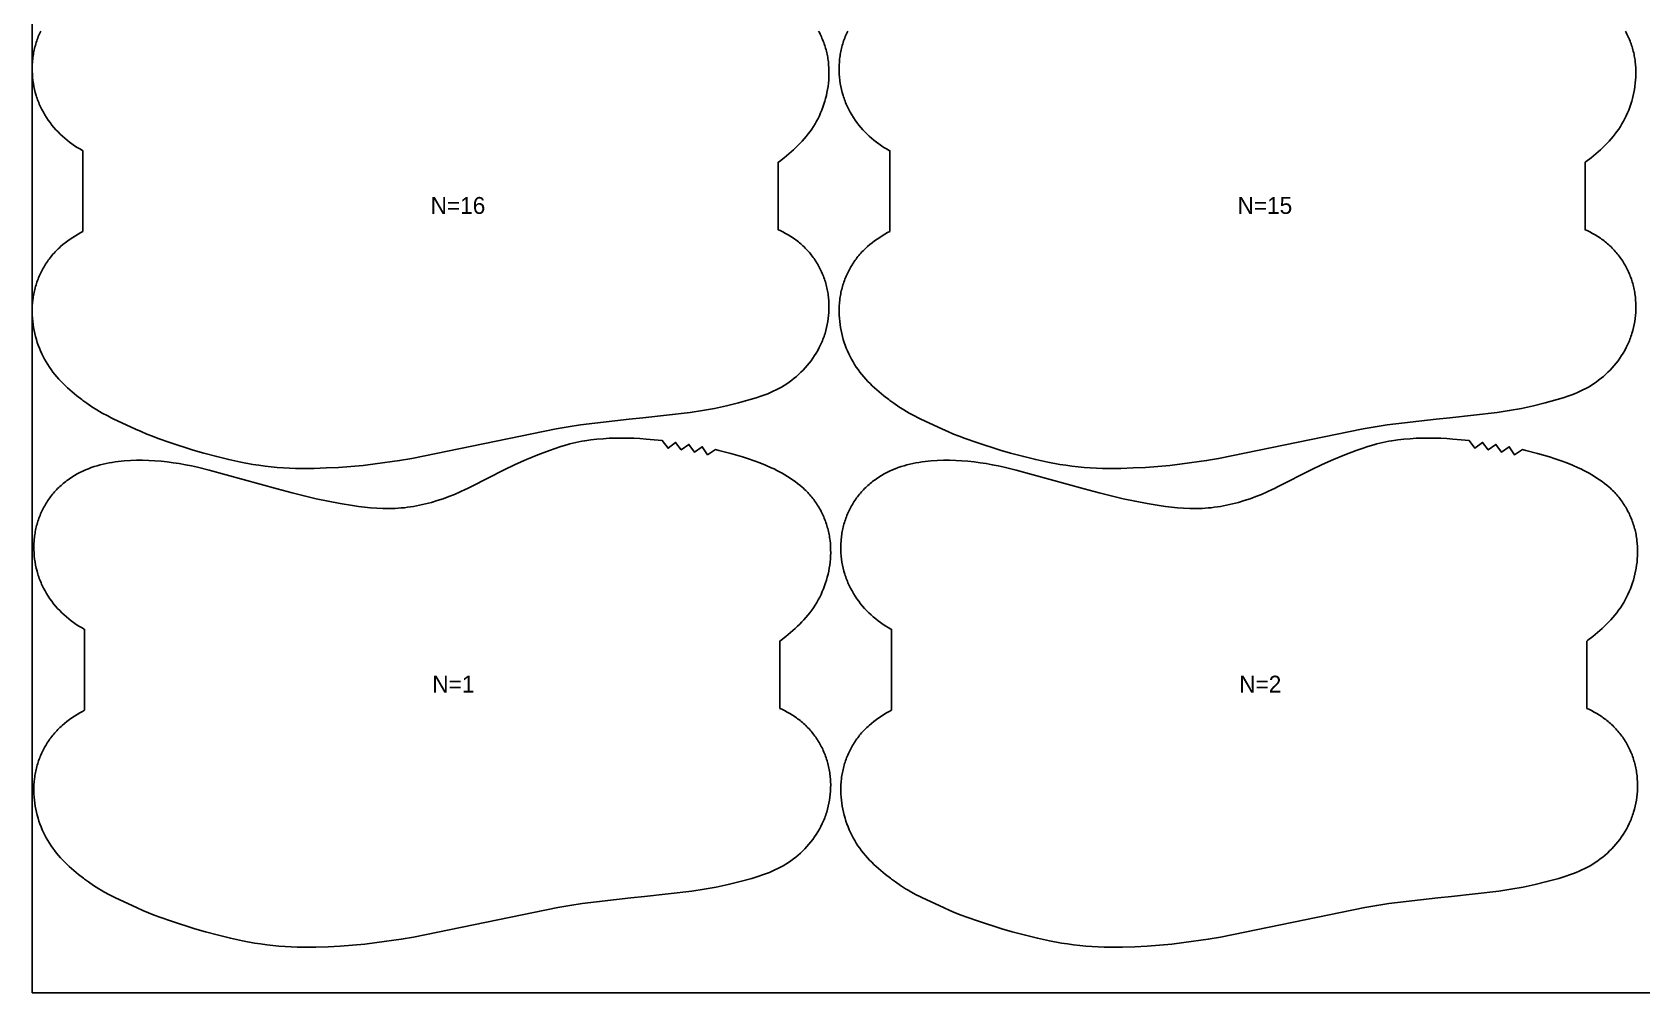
# Model space of a CAD drawing. Header units: inches. Extents: x 0 to 1906, y -77 to 1083.
# Drawn here: x 0 to 475.8, y -77 to 206.9 of the extents above; entities that cross this region are included whole.
import ezdxf

# ---------------------------------------------------------------- set-up
doc = ezdxf.new("R2010")
doc.units = ezdxf.units.IN

msp = doc.modelspace()

# ---------------------------------------------------------------- linework, layer by layer
at = {"layer": '1'}
for points in [[(0, -77), (1905.5043, -77), (1905.5043, 1083.4717), (0, 1083.4717), (0, -77)], [(104.5593, 66.1195), (106.3734, 66.1373), (107.28, 66.1749), (108.1858, 66.2312), (109.0904, 66.3059), (109.9935, 66.3986), (110.8946, 66.5089), (111.7936, 66.6363), (112.6898, 66.7807), (113.5832, 66.9414), (114.4734, 67.1182), (116.2439, 67.5178), (118.0006, 67.976), (119.7424, 68.489), (121.4682, 69.0538), (123.1762, 69.67), (124.8644, 70.3374), (126.5308, 71.0563), (128.1746, 71.8245), (128.4613, 71.9668), (129.8004, 72.6315), (139.4792, 77.6303), (142.7701, 79.1634), (146.1016, 80.6079), (149.4623, 81.9813), (152.8554, 83.2741), (154.5665, 83.8837), (156.2895, 84.4574), (158.0266, 84.9832), (158.901, 85.2246), (159.7797, 85.4495), (160.6629, 85.6569), (161.5501, 85.8469), (162.4411, 86.02), (163.3353, 86.1766), (165.1317, 86.4424), (166.9361, 86.648), (168.7453, 86.7976), (170.5578, 86.8967), (172.3724, 86.9511), (174.1881, 86.9668), (176.0036, 86.9485), (177.8184, 86.8967), (179.6316, 86.8107), (181.4426, 86.6898), (183.8251, 86.4784), (186.2033, 86.2184), (187.933, 83.9894), (190.1708, 85.7095), (191.8566, 83.4483), (194.127, 85.1195), (195.7461, 82.8146), (198.0641, 84.4143), (199.6044, 82.0564), (201.9752, 83.5766), (202.9494, 83.3463), (206.465, 82.4408), (209.9498, 81.4212), (211.6788, 80.866), (213.3957, 80.2748), (215.0969, 79.6417), (216.779, 78.9606), (218.4385, 78.2257), (219.2584, 77.8367), (220.071, 77.4326), (220.8757, 77.0129), (221.6719, 76.577), (222.4591, 76.1245), (223.2367, 75.6548), (224.0039, 75.1674), (224.7592, 74.6613), (225.5006, 74.1358), (226.2264, 73.59), (226.9348, 73.0229), (227.6239, 72.4337), (227.9606, 72.1305), (228.2919, 71.8215), (228.6175, 71.5065), (228.937, 71.1854), (229.2505, 70.8582), (229.5577, 70.5249), (229.8585, 70.1858), (230.153, 69.8409), (230.441, 69.4905), (230.7225, 69.1346), (230.9974, 68.7735), (231.2657, 68.4073), (231.5272, 68.0361), (231.7819, 67.6601), (232.0297, 67.2795), (232.2705, 66.8944), (232.5044, 66.5049), (232.7312, 66.1113), (232.9508, 65.7136), (233.1632, 65.3121), (233.3683, 64.9069), (233.566, 64.4981), (233.7564, 64.0858), (233.9393, 63.6702), (234.1148, 63.2515), (234.2827, 62.8297), (234.443, 62.405), (234.5957, 61.9776), (234.7407, 61.5475), (234.878, 61.115), (235.0075, 60.6801), (235.1291, 60.243), (235.2429, 59.8038), (235.3488, 59.3627), (235.4467, 58.9198), (235.5366, 58.4752), (235.6184, 58.0291), (235.6922, 57.5816), (235.7581, 57.1329), (235.8161, 56.683), (235.9088, 55.7804), (235.9707, 54.875), (236.0024, 53.9677), (236.0043, 53.0597), (235.9771, 52.1521), (235.9212, 51.2459), (235.8371, 50.3421), (235.7252, 49.4415), (235.5859, 48.5448), (235.4197, 47.6526), (235.2268, 46.7657), (235.0077, 45.8846), (234.7628, 45.0101), (234.4924, 44.1429), (234.1969, 43.2837), (233.8763, 42.4335), (233.5306, 41.5934), (233.1595, 40.7645), (232.7632, 39.9478), (232.3415, 39.1444), (231.8943, 38.3555), (231.4216, 37.582), (230.9236, 36.8249), (230.4015, 36.084), (229.8568, 35.3591), (229.2911, 34.6499), (228.7058, 33.956), (228.1026, 33.2771), (227.4828, 32.6129), (226.8481, 31.9632), (226.1998, 31.3276), (225.5387, 30.7055), (224.8656, 30.0966), (224.1813, 29.5003), (222.7819, 28.3433), (221.3463, 27.2304), (221.0043, 26.9807), (221.0043, 7.0609), (221.5633, 6.8093), (222.3785, 6.4107), (223.1805, 5.9858), (223.9681, 5.5343), (224.7402, 5.0563), (225.4955, 4.5523), (225.8664, 4.2905), (226.2327, 4.0224), (226.5941, 3.7478), (226.9505, 3.4668), (227.3018, 3.1795), (227.6477, 2.8859), (227.9882, 2.586), (228.3231, 2.2799), (228.6522, 1.9676), (228.9753, 1.6491), (229.2923, 1.3245), (229.6031, 0.9939), (229.9076, 0.6574), (230.2057, 0.3152), (230.4972, -0.0326), (230.7822, -0.3859), (231.0604, -0.7446), (231.3317, -1.1085), (231.5961, -1.4774), (231.8534, -1.8513), (232.1036, -2.23), (232.3465, -2.6133), (232.5821, -3.0013), (232.8102, -3.3936), (233.0306, -3.7902), (233.2435, -4.1909), (233.4485, -4.5957), (233.6457, -5.0043), (233.8351, -5.4166), (234.0167, -5.8325), (234.1904, -6.2517), (234.3563, -6.6741), (234.5143, -7.0995), (234.6643, -7.5278), (234.8065, -7.9589), (234.9407, -8.3925), (235.067, -8.8285), (235.1853, -9.2667), (235.2956, -9.7071), (235.398, -10.1493), (235.4923, -10.5933), (235.5786, -11.0388), (235.6569, -11.4858), (235.7271, -11.9341), (235.7894, -12.3836), (235.8437, -12.8341), (235.8901, -13.2854), (235.9286, -13.7376), (235.9821, -14.6436), (236.0043, -15.5511), (235.9956, -16.4589), (235.9561, -17.3661), (235.8861, -18.2715), (235.7858, -19.1741), (235.6553, -20.0727), (235.4945, -20.9664), (235.3034, -21.8538), (235.082, -22.734), (234.8304, -23.6058), (234.6932, -24.0382), (234.5485, -24.4681), (234.3962, -24.8954), (234.2363, -25.3198), (234.0688, -25.7413), (233.8939, -26.1598), (233.7117, -26.5752), (233.5222, -26.9874), (233.1219, -27.8018), (232.6939, -28.6022), (232.239, -29.3879), (231.7583, -30.1582), (231.2524, -30.9124), (230.7223, -31.6496), (230.1688, -32.3692), (229.5927, -33.0706), (228.9945, -33.7533), (228.3751, -34.4168), (227.7351, -35.0604), (227.0752, -35.6836), (226.396, -36.286), (225.6984, -36.8669), (224.9829, -37.4258), (224.2505, -37.9625), (223.502, -38.4765), (222.7383, -38.9676), (221.9603, -39.4355), (221.1688, -39.8798), (221.0043, -39.9658), (220.3647, -40.3003), (219.549, -40.6966), (218.7224, -41.0688), (217.8862, -41.4187), (217.0414, -41.7484), (216.1892, -42.0601), (214.4672, -42.638), (212.7292, -43.1697), (209.2299, -44.1417), (205.7042, -45.0057), (202.1537, -45.7661), (198.5809, -46.4135), (194.9897, -46.9441), (181.0147, -48.5), (176.9466, -48.9529), (162.518, -50.6032), (158.9318, -51.1675), (155.3552, -51.7956), (112.6781, -60.5674), (109.0974, -61.1672), (101.9056, -62.1753), (98.2984, -62.5875), (94.683, -62.9208), (91.0612, -63.1773), (87.4352, -63.3613), (83.8059, -63.4716), (80.1746, -63.5), (78.3593, -63.4746), (76.545, -63.417), (74.7322, -63.3234), (72.9216, -63.1926), (71.1143, -63.0239), (69.311, -62.8166), (67.5125, -62.5708), (65.7191, -62.289), (62.1482, -61.63), (58.5993, -60.8633), (55.0715, -60.0048), (51.1896, -58.9623), (48.0768, -58.0559), (41.1622, -55.8381), (37.7339, -54.6387), (36.0339, -54.0022), (34.3479, -53.3317), (32.678, -52.6229), (31.0207, -51.8837), (24.4388, -48.8064), (23.8269, -48.5), (22.8159, -47.9938), (21.2185, -47.1351), (20.432, -46.6838), (19.6541, -46.2176), (18.1233, -45.2433), (16.625, -44.2178), (15.5, -43.3964), (15.158, -43.1467), (13.7224, -42.0339), (12.323, -40.8769), (11.6387, -40.2805), (10.9656, -39.6716), (10.3046, -39.0496), (9.6562, -38.4139), (9.0215, -37.7642), (8.4017, -37.1), (7.7985, -36.4212), (7.2132, -35.7273), (6.6475, -35.018), (6.1029, -34.2931), (5.5808, -33.5522), (5.0827, -32.7951), (4.61, -32.0216), (4.1628, -31.2327), (3.7411, -30.4293), (3.3448, -29.6127), (2.9738, -28.7837), (2.628, -27.9436), (2.3074, -27.0934), (2.0119, -26.2342), (1.7416, -25.367), (1.4966, -24.4925), (1.2775, -23.6114), (1.0847, -22.7245), (0.9184, -21.8323), (0.7791, -20.9356), (0.6672, -20.035), (0.5831, -19.1312), (0.5272, -18.225), (0.5, -17.3174), (0.502, -16.4094), (0.5337, -15.5021), (0.5956, -14.5967), (0.6882, -13.6941), (0.7462, -13.2442), (0.8121, -12.7955), (0.8859, -12.348), (0.9677, -11.9019), (1.0576, -11.4573), (1.1555, -11.0144), (1.2614, -10.5733), (1.3752, -10.1341), (1.4969, -9.697), (1.6264, -9.2621), (1.7636, -8.8296), (1.9086, -8.3995), (2.0613, -7.9721), (2.2216, -7.5474), (2.3896, -7.1257), (2.565, -6.7069), (2.7479, -6.2913), (2.9383, -5.8791), (3.136, -5.4702), (3.3412, -5.065), (3.5535, -4.6635), (3.7732, -4.2658), (3.9999, -3.8722), (4.2338, -3.4828), (4.4746, -3.0976), (4.7225, -2.717), (4.9772, -2.341), (5.2386, -1.9699), (5.5069, -1.6036), (5.7818, -1.2425), (6.0633, -0.8867), (6.3513, -0.5362), (6.6458, -0.1914), (6.9467, 0.1478), (7.2538, 0.481), (7.5673, 0.8083), (7.8869, 1.1293), (8.2124, 1.4443), (8.5437, 1.7534), (8.8804, 2.0565), (9.5695, 2.6457), (10.2779, 3.2128), (11.0037, 3.7587), (11.7452, 4.2842), (12.5004, 4.7902), (13.2676, 5.2777), (14.0452, 5.7474), (14.8324, 6.1999), (15.5, 6.5653), (15.5, 30.4113), (15.3355, 30.4973), (14.5441, 30.9416), (13.766, 31.4095), (13.0023, 31.9006), (12.2538, 32.4146), (11.5214, 32.9513), (10.806, 33.5102), (10.1083, 34.0912), (9.4292, 34.6935), (8.7692, 35.3167), (8.1292, 35.9604), (7.5098, 36.6238), (6.9117, 37.3065), (6.3355, 38.0079), (5.782, 38.7275), (5.2519, 39.4648), (4.7461, 40.2189), (4.2653, 40.9892), (3.8105, 41.7749), (3.3825, 42.5754), (2.9821, 43.3897), (2.7926, 43.8019), (2.6104, 44.2173), (2.4355, 44.6358), (2.268, 45.0573), (2.1082, 45.4818), (1.9558, 45.909), (1.8111, 46.3389), (1.6739, 46.7713), (1.4223, 47.6431), (1.2009, 48.5233), (1.0098, 49.4108), (0.849, 50.3044), (0.7185, 51.203), (0.6182, 52.1056), (0.5482, 53.011), (0.5087, 53.9182), (0.5, 54.8261), (0.5222, 55.7335), (0.5757, 56.6395), (0.6142, 57.0917), (0.6606, 57.5431), (0.7149, 57.9935), (0.7772, 58.443), (0.8475, 58.8913), (0.9257, 59.3383), (1.012, 59.7839), (1.1064, 60.2278), (1.2087, 60.6701), (1.319, 61.1104), (1.4373, 61.5486), (1.5636, 61.9846), (1.6978, 62.4182), (1.84, 62.8493), (1.9901, 63.2776), (2.148, 63.7031), (2.3139, 64.1255), (2.4876, 64.5447), (2.6692, 64.9605), (2.8586, 65.3728), (3.0558, 65.7814), (3.2609, 66.1862), (3.4737, 66.5869), (3.6942, 66.9835), (3.9223, 67.3759), (4.1578, 67.7638), (4.4007, 68.1472), (4.6509, 68.5258), (4.9082, 68.8997), (5.1726, 69.2687), (5.444, 69.6325), (5.7222, 69.9912), (6.0071, 70.3445), (6.2986, 70.6923), (6.5967, 71.0346), (6.9012, 71.371), (7.212, 71.7017), (7.529, 72.0263), (7.8522, 72.3447), (8.1812, 72.6571), (8.5161, 72.9632), (8.8566, 73.263), (9.2025, 73.5566), (9.5538, 73.8439), (9.9102, 74.1249), (10.2717, 74.3995), (10.6379, 74.6677), (11.0089, 74.9294), (11.7641, 75.4335), (12.5362, 75.9114), (13.3239, 76.3629), (14.1258, 76.7879), (14.941, 77.1864), (15.7685, 77.5588), (16.6072, 77.9053), (17.4561, 78.2263), (18.3142, 78.5218), (19.1805, 78.7923), (20.054, 79.0379), (20.9338, 79.2592), (21.819, 79.4571), (22.7091, 79.633), (23.6035, 79.788), (24.5013, 79.9234), (25.4021, 80.0404), (26.3051, 80.1403), (27.2097, 80.2243), (29.0217, 80.3481), (30.836, 80.4145), (32.6509, 80.4244), (34.4652, 80.3791), (36.2773, 80.28), (38.0864, 80.131), (39.8917, 79.936), (41.6923, 79.6994), (43.4874, 79.4246), (45.276, 79.1115), (47.0571, 78.7597), (48.8296, 78.3685), (52.3493, 77.48), (72.404, 71.9668), (76.8572, 70.7426), (80.381, 69.8669), (83.9206, 69.0572), (87.4759, 68.3202), (91.0447, 67.652), (94.6257, 67.0549), (96.422, 66.7931), (98.223, 66.5631), (100.0292, 66.3709), (101.8395, 66.2259), (103.6523, 66.1385), (104.5593, 66.1195)], [(343.0593, 66.1195), (344.8734, 66.1373), (345.78, 66.1749), (346.6858, 66.2312), (347.5904, 66.3059), (348.4935, 66.3986), (349.3946, 66.5089), (350.2936, 66.6363), (351.1898, 66.7807), (352.0832, 66.9414), (352.9734, 67.1182), (354.7439, 67.5178), (356.5006, 67.976), (358.2424, 68.489), (359.9682, 69.0538), (361.6762, 69.67), (363.3644, 70.3374), (365.0308, 71.0563), (366.6746, 71.8245), (366.9613, 71.9668), (368.3004, 72.6315), (377.9792, 77.6303), (381.2701, 79.1634), (384.6016, 80.6079), (387.9623, 81.9813), (391.3554, 83.2741), (393.0665, 83.8837), (394.7895, 84.4574), (396.5266, 84.9832), (397.401, 85.2246), (398.2797, 85.4495), (399.1629, 85.6569), (400.0501, 85.8469), (400.9411, 86.02), (401.8353, 86.1766), (403.6317, 86.4424), (405.4361, 86.648), (407.2453, 86.7976), (409.0578, 86.8967), (410.8724, 86.9511), (412.6881, 86.9668), (414.5036, 86.9485), (416.3184, 86.8967), (418.1316, 86.8107), (419.9426, 86.6898), (422.3251, 86.4784), (424.7033, 86.2184), (426.433, 83.9894), (428.6708, 85.7095), (430.3566, 83.4483), (432.627, 85.1195), (434.2461, 82.8146), (436.5641, 84.4143), (438.1044, 82.0564), (440.4752, 83.5766), (441.4494, 83.3463), (444.965, 82.4408), (448.4498, 81.4212), (450.1788, 80.866), (451.8957, 80.2748), (453.5969, 79.6417), (455.279, 78.9606), (456.9385, 78.2257), (457.7584, 77.8367), (458.571, 77.4326), (459.3757, 77.0129), (460.1719, 76.577), (460.9591, 76.1245), (461.7367, 75.6548), (462.5039, 75.1674), (463.2592, 74.6613), (464.0006, 74.1358), (464.7264, 73.59), (465.4348, 73.0229), (466.1239, 72.4337), (466.4606, 72.1305), (466.7919, 71.8215), (467.1175, 71.5065), (467.437, 71.1854), (467.7505, 70.8582), (468.0577, 70.5249), (468.3585, 70.1858), (468.653, 69.8409), (468.941, 69.4905), (469.2225, 69.1346), (469.4974, 68.7735), (469.7657, 68.4073), (470.0272, 68.0361), (470.2819, 67.6601), (470.5297, 67.2795), (470.7705, 66.8944), (471.0044, 66.5049), (471.2312, 66.1113), (471.4508, 65.7136), (471.6632, 65.3121), (471.8683, 64.9069), (472.066, 64.4981), (472.2564, 64.0858), (472.4393, 63.6702), (472.6148, 63.2515), (472.7827, 62.8297), (472.943, 62.405), (473.0957, 61.9776), (473.2407, 61.5475), (473.378, 61.115), (473.5075, 60.6801), (473.6291, 60.243), (473.7429, 59.8038), (473.8488, 59.3627), (473.9467, 58.9198), (474.0366, 58.4752), (474.1184, 58.0291), (474.1922, 57.5816), (474.2581, 57.1329), (474.3161, 56.683), (474.4088, 55.7804), (474.4707, 54.875), (474.5024, 53.9677), (474.5043, 53.0597), (474.4771, 52.1521), (474.4212, 51.2459), (474.3371, 50.3421), (474.2252, 49.4415), (474.0859, 48.5448), (473.9197, 47.6526), (473.7268, 46.7657), (473.5077, 45.8846), (473.2628, 45.0101), (472.9924, 44.1429), (472.6969, 43.2837), (472.3763, 42.4335), (472.0306, 41.5934), (471.6595, 40.7645), (471.2632, 39.9478), (470.8415, 39.1444), (470.3943, 38.3555), (469.9216, 37.582), (469.4236, 36.8249), (468.9015, 36.084), (468.3568, 35.3591), (467.7911, 34.6499), (467.2058, 33.956), (466.6026, 33.2771), (465.9828, 32.6129), (465.3481, 31.9632), (464.6998, 31.3276), (464.0387, 30.7055), (463.3656, 30.0966), (462.6813, 29.5003), (461.2819, 28.3433), (459.8463, 27.2304), (459.5043, 26.9807), (459.5043, 7.0609), (460.0633, 6.8093), (460.8785, 6.4107), (461.6805, 5.9858), (462.4681, 5.5343), (463.2402, 5.0563), (463.9955, 4.5523), (464.3664, 4.2905), (464.7327, 4.0224), (465.0941, 3.7478), (465.4505, 3.4668), (465.8018, 3.1795), (466.1477, 2.8859), (466.4882, 2.586), (466.8231, 2.2799), (467.1522, 1.9676), (467.4753, 1.6491), (467.7923, 1.3245), (468.1031, 0.9939), (468.4076, 0.6574), (468.7057, 0.3152), (468.9972, -0.0326), (469.2822, -0.3859), (469.5604, -0.7446), (469.8317, -1.1085), (470.0961, -1.4774), (470.3534, -1.8513), (470.6036, -2.23), (470.8465, -2.6133), (471.0821, -3.0013), (471.3102, -3.3936), (471.5306, -3.7902), (471.7435, -4.1909), (471.9485, -4.5957), (472.1457, -5.0043), (472.3351, -5.4166), (472.5167, -5.8325), (472.6904, -6.2517), (472.8563, -6.6741), (473.0143, -7.0995), (473.1643, -7.5278), (473.3065, -7.9589), (473.4407, -8.3925), (473.567, -8.8285), (473.6853, -9.2667), (473.7956, -9.7071), (473.898, -10.1493), (473.9923, -10.5933), (474.0786, -11.0388), (474.1569, -11.4858), (474.2271, -11.9341), (474.2894, -12.3836), (474.3437, -12.8341), (474.3901, -13.2854), (474.4286, -13.7376), (474.4821, -14.6436), (474.5043, -15.5511), (474.4956, -16.4589), (474.4561, -17.3661), (474.3861, -18.2715), (474.2858, -19.1741), (474.1553, -20.0727), (473.9945, -20.9664), (473.8034, -21.8538), (473.582, -22.734), (473.3304, -23.6058), (473.1932, -24.0382), (473.0485, -24.4681), (472.8962, -24.8954), (472.7363, -25.3198), (472.5688, -25.7413), (472.3939, -26.1598), (472.2117, -26.5752), (472.0222, -26.9874), (471.6219, -27.8018), (471.1939, -28.6022), (470.739, -29.3879), (470.2583, -30.1582), (469.7524, -30.9124), (469.2223, -31.6496), (468.6688, -32.3692), (468.0927, -33.0706), (467.4945, -33.7533), (466.8751, -34.4168), (466.2351, -35.0604), (465.5752, -35.6836), (464.896, -36.286), (464.1984, -36.8669), (463.4829, -37.4258), (462.7505, -37.9625), (462.002, -38.4765), (461.2383, -38.9676), (460.4603, -39.4355), (459.6688, -39.8798), (459.5043, -39.9658), (458.8647, -40.3003), (458.049, -40.6966), (457.2224, -41.0688), (456.3862, -41.4187), (455.5414, -41.7484), (454.6892, -42.0601), (452.9672, -42.638), (451.2292, -43.1697), (447.7299, -44.1417), (444.2042, -45.0057), (440.6537, -45.7661), (437.0809, -46.4135), (433.4897, -46.9441), (419.5147, -48.5), (415.4466, -48.9529), (401.018, -50.6032), (397.4318, -51.1675), (393.8552, -51.7956), (351.1781, -60.5674), (347.5974, -61.1672), (340.4056, -62.1753), (336.7984, -62.5875), (333.183, -62.9208), (329.5612, -63.1773), (325.9352, -63.3613), (322.3059, -63.4716), (318.6746, -63.5), (316.8593, -63.4746), (315.045, -63.417), (313.2322, -63.3234), (311.4216, -63.1926), (309.6143, -63.0239), (307.811, -62.8166), (306.0125, -62.5708), (304.2191, -62.289), (300.6482, -61.63), (297.0993, -60.8633), (293.5715, -60.0048), (289.6896, -58.9623), (286.5768, -58.0559), (279.6622, -55.8381), (276.2339, -54.6387), (274.5339, -54.0022), (272.8479, -53.3317), (271.178, -52.6229), (269.5207, -51.8837), (262.9388, -48.8064), (262.3269, -48.5), (261.3159, -47.9938), (259.7185, -47.1351), (258.932, -46.6838), (258.1541, -46.2176), (256.6233, -45.2433), (255.125, -44.2178), (254, -43.3964), (253.658, -43.1467), (252.2224, -42.0339), (250.823, -40.8769), (250.1387, -40.2805), (249.4656, -39.6716), (248.8046, -39.0496), (248.1562, -38.4139), (247.5215, -37.7642), (246.9017, -37.1), (246.2985, -36.4212), (245.7132, -35.7273), (245.1475, -35.018), (244.6029, -34.2931), (244.0808, -33.5522), (243.5827, -32.7951), (243.11, -32.0216), (242.6628, -31.2327), (242.2411, -30.4293), (241.8448, -29.6127), (241.4738, -28.7837), (241.128, -27.9436), (240.8074, -27.0934), (240.5119, -26.2342), (240.2416, -25.367), (239.9966, -24.4925), (239.7775, -23.6114), (239.5847, -22.7245), (239.4184, -21.8323), (239.2791, -20.9356), (239.1672, -20.035), (239.0831, -19.1312), (239.0272, -18.225), (239, -17.3174), (239.002, -16.4094), (239.0337, -15.5021), (239.0956, -14.5967), (239.1882, -13.6941), (239.2462, -13.2442), (239.3121, -12.7955), (239.3859, -12.348), (239.4677, -11.9019), (239.5576, -11.4573), (239.6555, -11.0144), (239.7614, -10.5733), (239.8752, -10.1341), (239.9969, -9.697), (240.1264, -9.2621), (240.2636, -8.8296), (240.4086, -8.3995), (240.5613, -7.9721), (240.7216, -7.5474), (240.8896, -7.1257), (241.065, -6.7069), (241.2479, -6.2913), (241.4383, -5.8791), (241.636, -5.4702), (241.8412, -5.065), (242.0535, -4.6635), (242.2732, -4.2658), (242.4999, -3.8722), (242.7338, -3.4828), (242.9746, -3.0976), (243.2225, -2.717), (243.4772, -2.341), (243.7386, -1.9699), (244.0069, -1.6036), (244.2818, -1.2425), (244.5633, -0.8867), (244.8513, -0.5362), (245.1458, -0.1914), (245.4467, 0.1478), (245.7538, 0.481), (246.0673, 0.8083), (246.3869, 1.1293), (246.7124, 1.4443), (247.0437, 1.7534), (247.3804, 2.0565), (248.0695, 2.6457), (248.7779, 3.2128), (249.5037, 3.7587), (250.2452, 4.2842), (251.0004, 4.7902), (251.7676, 5.2777), (252.5452, 5.7474), (253.3324, 6.1999), (254, 6.5653), (254, 30.4113), (253.8355, 30.4973), (253.0441, 30.9416), (252.266, 31.4095), (251.5023, 31.9006), (250.7538, 32.4146), (250.0214, 32.9513), (249.306, 33.5102), (248.6083, 34.0912), (247.9292, 34.6935), (247.2692, 35.3167), (246.6292, 35.9604), (246.0098, 36.6238), (245.4117, 37.3065), (244.8355, 38.0079), (244.282, 38.7275), (243.7519, 39.4648), (243.2461, 40.2189), (242.7653, 40.9892), (242.3105, 41.7749), (241.8825, 42.5754), (241.4821, 43.3897), (241.2926, 43.8019), (241.1104, 44.2173), (240.9355, 44.6358), (240.768, 45.0573), (240.6082, 45.4818), (240.4558, 45.909), (240.3111, 46.3389), (240.1739, 46.7713), (239.9223, 47.6431), (239.7009, 48.5233), (239.5098, 49.4108), (239.349, 50.3044), (239.2185, 51.203), (239.1182, 52.1056), (239.0482, 53.011), (239.0087, 53.9182), (239, 54.8261), (239.0222, 55.7335), (239.0757, 56.6395), (239.1142, 57.0917), (239.1606, 57.5431), (239.2149, 57.9935), (239.2772, 58.443), (239.3475, 58.8913), (239.4257, 59.3383), (239.512, 59.7839), (239.6064, 60.2278), (239.7087, 60.6701), (239.819, 61.1104), (239.9373, 61.5486), (240.0636, 61.9846), (240.1978, 62.4182), (240.34, 62.8493), (240.4901, 63.2776), (240.648, 63.7031), (240.8139, 64.1255), (240.9876, 64.5447), (241.1692, 64.9605), (241.3586, 65.3728), (241.5558, 65.7814), (241.7609, 66.1862), (241.9737, 66.5869), (242.1942, 66.9835), (242.4223, 67.3759), (242.6578, 67.7638), (242.9007, 68.1472), (243.1509, 68.5258), (243.4082, 68.8997), (243.6726, 69.2687), (243.944, 69.6325), (244.2222, 69.9912), (244.5071, 70.3445), (244.7986, 70.6923), (245.0967, 71.0346), (245.4012, 71.371), (245.712, 71.7017), (246.029, 72.0263), (246.3522, 72.3447), (246.6812, 72.6571), (247.0161, 72.9632), (247.3566, 73.263), (247.7025, 73.5566), (248.0538, 73.8439), (248.4102, 74.1249), (248.7717, 74.3995), (249.1379, 74.6677), (249.5089, 74.9294), (250.2641, 75.4335), (251.0362, 75.9114), (251.8239, 76.3629), (252.6258, 76.7879), (253.441, 77.1864), (254.2685, 77.5588), (255.1072, 77.9053), (255.9561, 78.2263), (256.8142, 78.5218), (257.6805, 78.7923), (258.554, 79.0379), (259.4338, 79.2592), (260.319, 79.4571), (261.2091, 79.633), (262.1035, 79.788), (263.0013, 79.9234), (263.9021, 80.0404), (264.8051, 80.1403), (265.7097, 80.2243), (267.5217, 80.3481), (269.336, 80.4145), (271.1509, 80.4244), (272.9652, 80.3791), (274.7773, 80.28), (276.5864, 80.131), (278.3917, 79.936), (280.1923, 79.6994), (281.9874, 79.4246), (283.776, 79.1115), (285.5571, 78.7597), (287.3296, 78.3685), (290.8493, 77.48), (310.904, 71.9668), (315.3572, 70.7426), (318.881, 69.8669), (322.4206, 69.0572), (325.9759, 68.3202), (329.5447, 67.652), (333.1257, 67.0549), (334.922, 66.7931), (336.723, 66.5631), (338.5292, 66.3709), (340.3395, 66.2259), (342.1523, 66.1385), (343.0593, 66.1195)]]:
    msp.add_lwpolyline(points, close=True, dxfattribs=at)
for points in [[(232.4508, 207.2136), (232.6632, 206.8121), (232.8683, 206.4069), (233.066, 205.9981), (233.2564, 205.5858), (233.4393, 205.1702), (233.6148, 204.7515), (233.7827, 204.3297), (233.943, 203.905), (234.0957, 203.4776), (234.2407, 203.0475), (234.378, 202.615), (234.5075, 202.1801), (234.6291, 201.743), (234.7429, 201.3038), (234.8488, 200.8627), (234.9467, 200.4198), (235.0366, 199.9752), (235.1184, 199.5291), (235.1922, 199.0816), (235.2581, 198.6329), (235.3161, 198.183), (235.4088, 197.2804), (235.4707, 196.375), (235.5024, 195.4677), (235.5043, 194.5597), (235.4771, 193.6521), (235.4212, 192.7459), (235.3371, 191.8421), (235.2252, 190.9415), (235.0859, 190.0448), (234.9197, 189.1526), (234.7268, 188.2657), (234.5077, 187.3846), (234.2628, 186.5101), (233.9924, 185.6429), (233.6969, 184.7837), (233.3763, 183.9335), (233.0306, 183.0934), (232.6595, 182.2645), (232.2632, 181.4478), (231.8415, 180.6444), (231.3943, 179.8555), (230.9216, 179.082), (230.4236, 178.3249), (229.9015, 177.584), (229.3568, 176.8591), (228.7911, 176.1499), (228.2058, 175.456), (227.6026, 174.7771), (226.9828, 174.1129), (226.3481, 173.4632), (225.6998, 172.8276), (225.0387, 172.2055), (224.3656, 171.5966), (223.6813, 171.0003), (222.2819, 169.8433), (220.8463, 168.7304), (220.5043, 168.4807), (220.5043, 148.5609), (221.0633, 148.3093), (221.8785, 147.9107), (222.6805, 147.4858), (223.4681, 147.0343), (224.2402, 146.5563), (224.9955, 146.0523), (225.3664, 145.7905), (225.7327, 145.5224), (226.0941, 145.2478), (226.4505, 144.9668), (226.8018, 144.6795), (227.1477, 144.3859), (227.4882, 144.086), (227.8231, 143.7799), (228.1522, 143.4676), (228.4753, 143.1491), (228.7923, 142.8245), (229.1031, 142.4939), (229.4076, 142.1574), (229.7057, 141.8152), (229.9972, 141.4674), (230.2822, 141.1141), (230.5604, 140.7554), (230.8317, 140.3915), (231.0961, 140.0226), (231.3534, 139.6487), (231.6036, 139.27), (231.8465, 138.8867), (232.0821, 138.4987), (232.3102, 138.1064), (232.5306, 137.7098), (232.7435, 137.3091), (232.9485, 136.9043), (233.1457, 136.4957), (233.3351, 136.0834), (233.5167, 135.6675), (233.6904, 135.2483), (233.8563, 134.8259), (234.0143, 134.4005), (234.1643, 133.9722), (234.3065, 133.5411), (234.4407, 133.1075), (234.567, 132.6715), (234.6853, 132.2333), (234.7956, 131.7929), (234.898, 131.3507), (234.9923, 130.9067), (235.0786, 130.4612), (235.1569, 130.0142), (235.2271, 129.5659), (235.2894, 129.1164), (235.3437, 128.6659), (235.3901, 128.2146), (235.4286, 127.7624), (235.4821, 126.8564), (235.5043, 125.9489), (235.4956, 125.0411), (235.4561, 124.1339), (235.3861, 123.2285), (235.2858, 122.3259), (235.1553, 121.4273), (234.9945, 120.5336), (234.8034, 119.6462), (234.582, 118.766), (234.3304, 117.8942), (234.1932, 117.4618), (234.0485, 117.0319), (233.8962, 116.6046), (233.7363, 116.1802), (233.5688, 115.7587), (233.3939, 115.3402), (233.2117, 114.9248), (233.0222, 114.5126), (232.6219, 113.6982), (232.1939, 112.8978), (231.739, 112.1121), (231.2583, 111.3418), (230.7524, 110.5876), (230.2223, 109.8504), (229.6688, 109.1308), (229.0927, 108.4294), (228.4945, 107.7467), (227.8751, 107.0832), (227.2351, 106.4396), (226.5752, 105.8164), (225.896, 105.214), (225.1984, 104.6331), (224.4829, 104.0742), (223.7505, 103.5375), (223.002, 103.0235), (222.2383, 102.5324), (221.4603, 102.0645), (220.6688, 101.6202), (220.5043, 101.5342), (219.8647, 101.1997), (219.049, 100.8034), (218.2224, 100.4312), (217.3862, 100.0813), (216.5414, 99.7516), (215.6892, 99.4399), (213.9672, 98.862), (212.2292, 98.3303), (208.7299, 97.3583), (205.2042, 96.4943), (201.6537, 95.7339), (198.0809, 95.0865), (194.4897, 94.5559), (180.5147, 93), (176.4466, 92.5471), (162.018, 90.8968), (158.4318, 90.3325), (154.8552, 89.7044), (112.1781, 80.9326), (108.5974, 80.3328), (101.4056, 79.3247), (97.7984, 78.9125), (94.183, 78.5792), (90.5612, 78.3227), (86.9352, 78.1387), (83.3059, 78.0284), (79.6746, 78), (77.8593, 78.0254), (76.045, 78.083), (74.2322, 78.1766), (72.4216, 78.3074), (70.6143, 78.4761), (68.811, 78.6834), (67.0125, 78.9292), (65.2191, 79.211), (61.6482, 79.87), (58.0993, 80.6367), (54.5715, 81.4952), (50.6896, 82.5377), (47.5768, 83.4441), (40.6622, 85.6619), (37.2339, 86.8613), (35.5339, 87.4978), (33.8479, 88.1683), (32.178, 88.8771), (30.5207, 89.6163), (23.9388, 92.6936), (23.3269, 93), (22.3159, 93.5062), (20.7185, 94.3649), (19.932, 94.8162), (19.1541, 95.2824), (17.6233, 96.2567), (16.125, 97.2822), (15, 98.1036), (14.658, 98.3533), (13.2224, 99.4661), (11.823, 100.6231), (11.1387, 101.2195), (10.4656, 101.8284), (9.8046, 102.4504), (9.1562, 103.0861), (8.5215, 103.7358), (7.9017, 104.4), (7.2985, 105.0788), (6.7132, 105.7727), (6.1475, 106.482), (5.6029, 107.2069), (5.0808, 107.9478), (4.5827, 108.7049), (4.11, 109.4784), (3.6628, 110.2673), (3.2411, 111.0707), (2.8448, 111.8873), (2.4738, 112.7163), (2.128, 113.5564), (1.8074, 114.4066), (1.5119, 115.2658), (1.2416, 116.133), (0.9966, 117.0075), (0.7775, 117.8886), (0.5847, 118.7755), (0.4184, 119.6677), (0.2791, 120.5644), (0.1672, 121.465), (0.0831, 122.3688), (0.0272, 123.275), (0, 124.1826), (0.002, 125.0906), (0.0337, 125.9979), (0.0956, 126.9033), (0.1882, 127.8059), (0.2462, 128.2558), (0.3121, 128.7045), (0.3859, 129.152), (0.4677, 129.5981), (0.5576, 130.0427), (0.6555, 130.4856), (0.7614, 130.9267), (0.8752, 131.3659), (0.9969, 131.803), (1.1264, 132.2379), (1.2636, 132.6704), (1.4086, 133.1005), (1.5613, 133.5279), (1.7216, 133.9526), (1.8896, 134.3743), (2.065, 134.7931), (2.2479, 135.2087), (2.4383, 135.6209), (2.636, 136.0298), (2.8412, 136.435), (3.0535, 136.8365), (3.2732, 137.2342), (3.4999, 137.6278), (3.7338, 138.0172), (3.9746, 138.4024), (4.2225, 138.783), (4.4772, 139.159), (4.7386, 139.5301), (5.0069, 139.8964), (5.2818, 140.2575), (5.5633, 140.6133), (5.8513, 140.9638), (6.1458, 141.3086), (6.4467, 141.6478), (6.7538, 141.981), (7.0673, 142.3083), (7.3869, 142.6293), (7.7124, 142.9443), (8.0437, 143.2534), (8.3804, 143.5565), (9.0695, 144.1457), (9.7779, 144.7128), (10.5037, 145.2587), (11.2452, 145.7842), (12.0004, 146.2902), (12.7676, 146.7777), (13.5452, 147.2474), (14.3324, 147.6999), (15, 148.0653), (15, 171.9113), (14.8355, 171.9973), (14.0441, 172.4416), (13.266, 172.9095), (12.5023, 173.4006), (11.7538, 173.9146), (11.0214, 174.4513), (10.306, 175.0102), (9.6083, 175.5912), (8.9292, 176.1935), (8.2692, 176.8167), (7.6292, 177.4604), (7.0098, 178.1238), (6.4117, 178.8065), (5.8355, 179.5079), (5.282, 180.2275), (4.7519, 180.9648), (4.2461, 181.7189), (3.7653, 182.4892), (3.3105, 183.2749), (2.8825, 184.0754), (2.4821, 184.8897), (2.2926, 185.3019), (2.1104, 185.7173), (1.9355, 186.1358), (1.768, 186.5573), (1.6082, 186.9818), (1.4558, 187.409), (1.3111, 187.8389), (1.1739, 188.2713), (0.9223, 189.1431), (0.7009, 190.0233), (0.5098, 190.9108), (0.349, 191.8044), (0.2185, 192.703), (0.1182, 193.6056), (0.0482, 194.511), (0.0087, 195.4182), (0, 196.3261), (0.0222, 197.2335), (0.0757, 198.1395), (0.1142, 198.5917), (0.1606, 199.0431), (0.2149, 199.4935), (0.2772, 199.943), (0.3475, 200.3913), (0.4257, 200.8383), (0.512, 201.2839), (0.6064, 201.7278), (0.7087, 202.1701), (0.819, 202.6104), (0.9373, 203.0486), (1.0636, 203.4846), (1.1978, 203.9182), (1.34, 204.3493), (1.4901, 204.7776), (1.648, 205.2031), (1.8139, 205.6255), (1.9876, 206.0447), (2.1692, 206.4605), (2.3586, 206.8728), (2.5558, 207.2814)], [(470.9508, 207.2136), (471.1632, 206.8121), (471.3683, 206.4069), (471.566, 205.9981), (471.7564, 205.5858), (471.9393, 205.1702), (472.1148, 204.7515), (472.2827, 204.3297), (472.443, 203.905), (472.5957, 203.4776), (472.7407, 203.0475), (472.878, 202.615), (473.0075, 202.1801), (473.1291, 201.743), (473.2429, 201.3038), (473.3488, 200.8627), (473.4467, 200.4198), (473.5366, 199.9752), (473.6184, 199.5291), (473.6922, 199.0816), (473.7581, 198.6329), (473.8161, 198.183), (473.9088, 197.2804), (473.9707, 196.375), (474.0024, 195.4677), (474.0043, 194.5597), (473.9771, 193.6521), (473.9212, 192.7459), (473.8371, 191.8421), (473.7252, 190.9415), (473.5859, 190.0448), (473.4197, 189.1526), (473.2268, 188.2657), (473.0077, 187.3846), (472.7628, 186.5101), (472.4924, 185.6429), (472.1969, 184.7837), (471.8763, 183.9335), (471.5306, 183.0934), (471.1595, 182.2645), (470.7632, 181.4478), (470.3415, 180.6444), (469.8943, 179.8555), (469.4216, 179.082), (468.9236, 178.3249), (468.4015, 177.584), (467.8568, 176.8591), (467.2911, 176.1499), (466.7058, 175.456), (466.1026, 174.7771), (465.4828, 174.1129), (464.8481, 173.4632), (464.1998, 172.8276), (463.5387, 172.2055), (462.8656, 171.5966), (462.1813, 171.0003), (460.7819, 169.8433), (459.3463, 168.7304), (459.0043, 168.4807), (459.0043, 148.5609), (459.5633, 148.3093), (460.3785, 147.9107), (461.1805, 147.4858), (461.9681, 147.0343), (462.7402, 146.5563), (463.4955, 146.0523), (463.8664, 145.7905), (464.2327, 145.5224), (464.5941, 145.2478), (464.9505, 144.9668), (465.3018, 144.6795), (465.6477, 144.3859), (465.9882, 144.086), (466.3231, 143.7799), (466.6522, 143.4676), (466.9753, 143.1491), (467.2923, 142.8245), (467.6031, 142.4939), (467.9076, 142.1574), (468.2057, 141.8152), (468.4972, 141.4674), (468.7822, 141.1141), (469.0604, 140.7554), (469.3317, 140.3915), (469.5961, 140.0226), (469.8534, 139.6487), (470.1036, 139.27), (470.3465, 138.8867), (470.5821, 138.4987), (470.8102, 138.1064), (471.0306, 137.7098), (471.2435, 137.3091), (471.4485, 136.9043), (471.6457, 136.4957), (471.8351, 136.0834), (472.0167, 135.6675), (472.1904, 135.2483), (472.3563, 134.8259), (472.5143, 134.4005), (472.6643, 133.9722), (472.8065, 133.5411), (472.9407, 133.1075), (473.067, 132.6715), (473.1853, 132.2333), (473.2956, 131.7929), (473.398, 131.3507), (473.4923, 130.9067), (473.5786, 130.4612), (473.6569, 130.0142), (473.7271, 129.5659), (473.7894, 129.1164), (473.8437, 128.6659), (473.8901, 128.2146), (473.9286, 127.7624), (473.9821, 126.8564), (474.0043, 125.9489), (473.9956, 125.0411), (473.9561, 124.1339), (473.8861, 123.2285), (473.7858, 122.3259), (473.6553, 121.4273), (473.4945, 120.5336), (473.3034, 119.6462), (473.082, 118.766), (472.8304, 117.8942), (472.6932, 117.4618), (472.5485, 117.0319), (472.3962, 116.6046), (472.2363, 116.1802), (472.0688, 115.7587), (471.8939, 115.3402), (471.7117, 114.9248), (471.5222, 114.5126), (471.1219, 113.6982), (470.6939, 112.8978), (470.239, 112.1121), (469.7583, 111.3418), (469.2524, 110.5876), (468.7223, 109.8504), (468.1688, 109.1308), (467.5927, 108.4294), (466.9945, 107.7467), (466.3751, 107.0832), (465.7351, 106.4396), (465.0752, 105.8164), (464.396, 105.214), (463.6984, 104.6331), (462.9829, 104.0742), (462.2505, 103.5375), (461.502, 103.0235), (460.7383, 102.5324), (459.9603, 102.0645), (459.1688, 101.6202), (459.0043, 101.5342), (458.3647, 101.1997), (457.549, 100.8034), (456.7224, 100.4312), (455.8862, 100.0813), (455.0414, 99.7516), (454.1892, 99.4399), (452.4672, 98.862), (450.7292, 98.3303), (447.2299, 97.3583), (443.7042, 96.4943), (440.1537, 95.7339), (436.5809, 95.0865), (432.9897, 94.5559), (419.0147, 93), (414.9466, 92.5471), (400.518, 90.8968), (396.9318, 90.3325), (393.3552, 89.7044), (350.6781, 80.9326), (347.0974, 80.3328), (339.9056, 79.3247), (336.2984, 78.9125), (332.683, 78.5792), (329.0612, 78.3227), (325.4352, 78.1387), (321.8059, 78.0284), (318.1746, 78), (316.3593, 78.0254), (314.545, 78.083), (312.7322, 78.1766), (310.9216, 78.3074), (309.1143, 78.4761), (307.311, 78.6834), (305.5125, 78.9292), (303.7191, 79.211), (300.1482, 79.87), (296.5993, 80.6367), (293.0715, 81.4952), (289.1896, 82.5377), (286.0768, 83.4441), (279.1622, 85.6619), (275.7339, 86.8613), (274.0339, 87.4978), (272.3479, 88.1683), (270.678, 88.8771), (269.0207, 89.6163), (262.4388, 92.6936), (261.8269, 93), (260.8159, 93.5062), (259.2185, 94.3649), (258.432, 94.8162), (257.6541, 95.2824), (256.1233, 96.2567), (254.625, 97.2822), (253.5, 98.1036), (253.158, 98.3533), (251.7224, 99.4661), (250.323, 100.6231), (249.6387, 101.2195), (248.9656, 101.8284), (248.3046, 102.4504), (247.6562, 103.0861), (247.0215, 103.7358), (246.4017, 104.4), (245.7985, 105.0788), (245.2132, 105.7727), (244.6475, 106.482), (244.1029, 107.2069), (243.5808, 107.9478), (243.0827, 108.7049), (242.61, 109.4784), (242.1628, 110.2673), (241.7411, 111.0707), (241.3448, 111.8873), (240.9738, 112.7163), (240.628, 113.5564), (240.3074, 114.4066), (240.0119, 115.2658), (239.7416, 116.133), (239.4966, 117.0075), (239.2775, 117.8886), (239.0847, 118.7755), (238.9184, 119.6677), (238.7791, 120.5644), (238.6672, 121.465), (238.5831, 122.3688), (238.5272, 123.275), (238.5, 124.1826), (238.502, 125.0906), (238.5337, 125.9979), (238.5956, 126.9033), (238.6882, 127.8059), (238.7462, 128.2558), (238.8121, 128.7045), (238.8859, 129.152), (238.9677, 129.5981), (239.0576, 130.0427), (239.1555, 130.4856), (239.2614, 130.9267), (239.3752, 131.3659), (239.4969, 131.803), (239.6264, 132.2379), (239.7636, 132.6704), (239.9086, 133.1005), (240.0613, 133.5279), (240.2216, 133.9526), (240.3896, 134.3743), (240.565, 134.7931), (240.7479, 135.2087), (240.9383, 135.6209), (241.136, 136.0298), (241.3412, 136.435), (241.5535, 136.8365), (241.7732, 137.2342), (241.9999, 137.6278), (242.2338, 138.0172), (242.4746, 138.4024), (242.7225, 138.783), (242.9772, 139.159), (243.2386, 139.5301), (243.5069, 139.8964), (243.7818, 140.2575), (244.0633, 140.6133), (244.3513, 140.9638), (244.6458, 141.3086), (244.9467, 141.6478), (245.2538, 141.981), (245.5673, 142.3083), (245.8869, 142.6293), (246.2124, 142.9443), (246.5437, 143.2534), (246.8804, 143.5565), (247.5695, 144.1457), (248.2779, 144.7128), (249.0037, 145.2587), (249.7452, 145.7842), (250.5004, 146.2902), (251.2676, 146.7777), (252.0452, 147.2474), (252.8324, 147.6999), (253.5, 148.0653), (253.5, 171.9113), (253.3355, 171.9973), (252.5441, 172.4416), (251.766, 172.9095), (251.0023, 173.4006), (250.2538, 173.9146), (249.5214, 174.4513), (248.806, 175.0102), (248.1083, 175.5912), (247.4292, 176.1935), (246.7692, 176.8167), (246.1292, 177.4604), (245.5098, 178.1238), (244.9117, 178.8065), (244.3355, 179.5079), (243.782, 180.2275), (243.2519, 180.9648), (242.7461, 181.7189), (242.2653, 182.4892), (241.8105, 183.2749), (241.3825, 184.0754), (240.9821, 184.8897), (240.7926, 185.3019), (240.6104, 185.7173), (240.4355, 186.1358), (240.268, 186.5573), (240.1082, 186.9818), (239.9558, 187.409), (239.8111, 187.8389), (239.6739, 188.2713), (239.4223, 189.1431), (239.2009, 190.0233), (239.0098, 190.9108), (238.849, 191.8044), (238.7185, 192.703), (238.6182, 193.6056), (238.5482, 194.511), (238.5087, 195.4182), (238.5, 196.3261), (238.5222, 197.2335), (238.5757, 198.1395), (238.6142, 198.5917), (238.6606, 199.0431), (238.7149, 199.4935), (238.7772, 199.943), (238.8475, 200.3913), (238.9257, 200.8383), (239.012, 201.2839), (239.1064, 201.7278), (239.2087, 202.1701), (239.319, 202.6104), (239.4373, 203.0486), (239.5636, 203.4846), (239.6978, 203.9182), (239.84, 204.3493), (239.9901, 204.7776), (240.148, 205.2031), (240.3139, 205.6255), (240.4876, 206.0447), (240.6692, 206.4605), (240.8586, 206.8728), (241.0558, 207.2814)]]:
    msp.add_lwpolyline(points, dxfattribs=at)

# ---------------------------------------------------------------- texts
for s, p in [('N=16', (117.7522, 153.2334)), ('N=15', (356.2522, 153.2334)), ('N=1', (118.2522, 11.7334)), ('N=2', (356.7522, 11.7334))]:
    msp.add_text(s, height=5, dxfattribs=at).set_placement(p)

doc.saveas('drawing.dxf')
